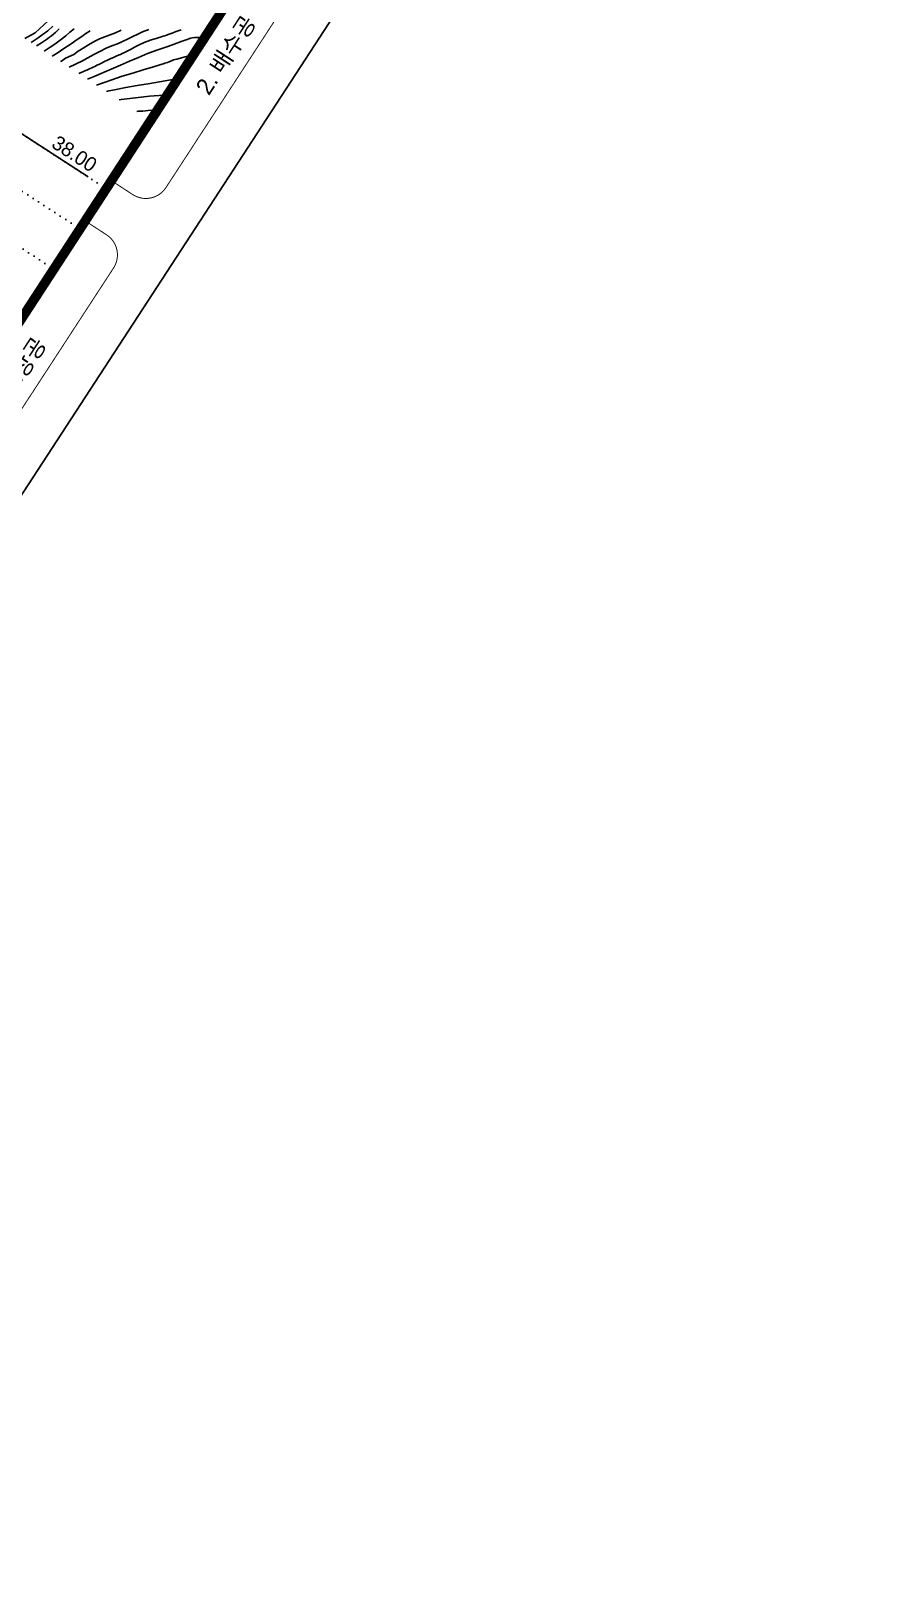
# Model space of a CAD drawing. Header units: millimetres. Extents: x 156921 to 159642, y 477538 to 479586.
# Drawn here: x 159450.2 to 159625.6, y 477537.7 to 477859.7 of the extents above; entities that cross this region are included whole.
import ezdxf
from ezdxf.enums import TextEntityAlignment as Align

# ---------------------------------------------------------------- set-up
doc = ezdxf.new("R2010")
doc.units = ezdxf.units.MM
doc.header["$MEASUREMENT"] = 0
doc.linetypes.add('A-DOTLN01H', pattern=[0.125, 0, -0.125])
doc.linetypes.add('CONT', pattern=[2, 1, 1])
doc.layers.add('99_가이드라인', color=83, linetype='Continuous', plot=False)
for name, color, linetype in [('CX-BORD-LIN1', 4, 'Continuous'), ('CX-BORD-LIN2', 3, 'Continuous'), ('CX-BORD-TEX3', 6, 'Continuous'), ('WD_도곽', 7, 'Continuous'), ('종단_인출선_문자_해치등', 7, 'Continuous')]:
    doc.layers.add(name, color=color, linetype=linetype)
doc.layers.add('F0017111', color=94, linetype='Continuous', transparency=0.6)
doc.layers.add('F0017114', color=80, linetype='Continuous', transparency=0.6)
doc.styles.get("Standard").update_dxf_attribs({"font": 'BAREUNDOTUMPRO1.TTF'})
doc.styles.add('TB_TEXT', font='BAREUNDOTUMPRO1.TTF')
doc.styles.add('TB_WBTXT', font='BareunDotumPro3.ttf')

# ---------------------------------------------------------------- blocks, each defined once
blk = doc.blocks.new('WD-INDEX-1', base_point=(3990.45, -477.06))
at = {"color": 253, "true_color": 0xb4b4b4, "const_width": 0.2}
for points in [[(3995.75, -717.06, 0.414214), (4000.75, -712.06), (4000.75, -652.06, 0.414214), (3995.75, -647.06), (3990.45, -647.06), (3990.45, -717.06)], [(3995.75, -797.06, 0.414214), (4000.75, -792.06), (4000.75, -732.06, 0.414214), (3995.75, -727.06), (3990.45, -727.06), (3990.45, -797.06)]]:
    blk.add_lwpolyline(points, format="xyb", close=True, dxfattribs=at)
at = {"color": 253, "true_color": 0xb4b4b4, "style": 'TB_WBTXT'}
for s, p in [('2. 배수공', (3996.1, -682.06)), ('4. 포장공', (3996.1, -762.06))]:
    blk.add_text(s, height=3.5, rotation=90, dxfattribs=at).set_placement(p, align=Align.MIDDLE_CENTER)
blk = doc.blocks.new('한맥도곽')
at = {"layer": '99_가이드라인'}
blk.add_lwpolyline([(0, 594), (841, 594), (841, 0), (0, 0)], close=True, dxfattribs=at)
at = {"layer": 'CX-BORD-LIN1', "const_width": 2}
blk.add_lwpolyline([(821, 20), (25, 20), (25, 574), (821, 574)], close=True, dxfattribs=at)
at = {"layer": 'CX-BORD-LIN1', "style": 'TB_TEXT'}
for tag, height, p in [('TR_RDAT5', 3.5, (342.5, 53)), ('TR_DGN5', 3.5, (476.12, 53)), ('TR_CHK5', 3.5, (506.12, 53)), ('TR_APP5', 3.5, (536.12, 53)), ('TR_RNUM5', 3, (310.11, 52.64)), ('TR_RDAT4', 3.5, (342.5, 47)), ('TR_DGN4', 3.5, (476.12, 47)), ('TR_CHK4', 3.5, (506.12, 47)), ('TR_APP4', 3.5, (536.12, 47)), ('TR_RNUM4', 3, (310.11, 46.64)), ('TR_RNUM3', 3, (310.11, 40.64)), ('TR_RDAT3', 3.5, (342.5, 41)), ('TR_DGN3', 3.5, (476.12, 41)), ('TR_CHK3', 3.5, (506.12, 41)), ('TR_APP3', 3.5, (536.12, 41)), ('TR_RNUM2', 3, (310.11, 34.64)), ('TR_RDAT2', 3.5, (342.5, 35)), ('TR_DGN2', 3.5, (476.12, 35)), ('TR_CHK2', 3.5, (506.12, 35)), ('TR_APP2', 3.5, (536.12, 35)), ('TR_RNUM1', 3, (310.11, 28.64)), ('TR_RDAT1', 3.5, (342.5, 29)), ('TR_DGN1', 3.5, (476.12, 29)), ('TR_CHK1', 3.5, (506.12, 29)), ('TR_APP1', 3.5, (536.12, 29))]:
    blk.add_attdef(tag, text='', height=height, dxfattribs=at).set_placement(p, align=Align.MIDDLE_CENTER)
for tag, p in [('TR_RCON5', (367.3, 53)), ('TR_RCON4', (367.3, 47)), ('TR_RCON3', (367.3, 41)), ('TR_RCON2', (367.3, 35)), ('TR_RCON1', (367.3, 29))]:
    blk.add_attdef(tag, text='', height=3.5, dxfattribs=at).set_placement(p, align=Align.MIDDLE_LEFT)
at = {"layer": 'CX-BORD-LIN2', "style": 'TB_TEXT'}
for tag, p in [('TD_VERSION', (825.5, 68.01)), ('적용표준버전', (825.5, 35))]:
    blk.add_attdef(tag, text='', height=3, rotation=90, dxfattribs=at).set_placement(p, align=Align.MIDDLE_CENTER)
at = {"layer": 'CX-BORD-TEX3', "style": 'TB_TEXT'}
for tag, height, p in [('노선이정', 4.5, (170.03, 51.46)), ('설계공구', 4.5, (568, 51.36)), ('설 계 사', 4.5, (170, 42.59)), ('시공공구', 4.5, (568, 42.69)), ('도 면 명', 4.5, (696, 43.19)), ('시 공 사', 4.5, (170, 33.59)), ('도면축척', 4.5, (568.29, 33.51)), ('건설분야', 4.5, (170, 25.13)), ('건설단계', 4.5, (240, 25.13)), ('도면번호', 4.5, (568.29, 24.79)), ('편철번호', 4.5, (696, 25)), ('개정번호', 3, (310.08, 23.66)), ('날짜', 3, (342.5, 23.66)), ('내   용', 3, (420.5, 23.66)), ('작성자', 3, (478, 23.66)), ('검토자', 3, (508, 23.66)), ('확인자', 3, (538, 23.66))]:
    blk.add_attdef(tag, text='', height=height, dxfattribs=at).set_placement(p, align=Align.MIDDLE)
at = {"layer": 'CX-BORD-TEX3'}
for tag, height, style, p in [('TD_LNDST', 4.5, 'TB_TEXT', (240, 51.5)), ('TD_DSECT', 4.5, 'TB_TEXT', (600.5, 51.5)), ('TD_DDIST', 4.5, 'TB_TEXT', (649.5, 51.5)), ('TD_DNAME_TOP', 4.5, 'TB_TEXT', (766, 50.12)), ('TD_CSECT', 4.5, 'TB_TEXT', (600.5, 42.5)), ('TD_CDIST', 4.5, 'TB_TEXT', (649.5, 42.5)), ('TD_DNAME_MAIN', 6, 'TB_WBTXT', (766, 41.47)), ('TD_CCOMP', 4.5, 'TB_TEXT', (240, 33.59)), ('TD_SCAL', 4.5, 'TB_TEXT', (632, 33.75)), ('TD_DNAME_BOT', 4, 'TB_TEXT', (766, 33.17)), ('TD_FIELD', 4.5, 'TB_TEXT', (205, 25.13)), ('TD_CSTEP', 4.5, 'TB_TEXT', (275.74, 25.13)), ('TD_DWGCODE', 4.5, 'TB_TEXT', (632, 24.79)), ('TD_DWGNO', 4.5, 'TB_TEXT', (766, 25))]:
    blk.add_attdef(tag, text='', height=height, dxfattribs=dict(at, style=style)).set_placement(p, align=Align.MIDDLE_CENTER)
at = {"layer": 'CX-BORD-TEX3', "style": 'TB_TEXT'}
for tag, height, width, p in [('TD_DCOMP', 4.5, 0.85, (240, 42.59)), ('TD_CNAME', 5, 0.8, (90, 27.6))]:
    blk.add_attdef(tag, text='', height=height, dxfattribs=dict(at, width=width)).set_placement(p, align=Align.MIDDLE_CENTER)

msp = doc.modelspace()

# ---------------------------------------------------------------- linework, layer by layer
at = {"layer": 'F0017111', "transparency": 33554521, "flags": 128}
for points in [[(159458.33, 477865.93), (159451.11, 477859.28), (159448.97, 477858.08)], [(159450.26, 477857.24), (159450.89, 477857.65), (159451.75, 477858.24), (159452.58, 477858.82), (159453.71, 477859.66), (159454.8, 477860.62)], [(159452.99, 477855.46), (159453.21, 477855.6), (159454.24, 477856.24), (159455.19, 477856.88), (159456.28, 477857.76), (159457.48, 477858.64), (159458.31, 477859.39), (159459.19, 477860.12)], [(159462.56, 477859.67), (159461.68, 477859.12), (159460.8, 477858.53), (159459.66, 477857.75), (159458.82, 477857.13), (159456.86, 477855.85), (159455.88, 477855.13), (159455.01, 477854.58), (159454.66, 477854.37)], [(159456.37, 477853.26), (159456.57, 477853.38), (159457.44, 477853.95), (159459.15, 477854.74), (159460.08, 477855.43), (159461.11, 477856.07), (159462.24, 477856.76), (159463.55, 477857.53), (159464.53, 477858), (159465.58, 477858.43), (159466.7, 477858.85), (159467.81, 477859.26), (159469.01, 477859.79)], [(159458.15, 477852.1), (159460.97, 477853.46), (159462.07, 477854.05), (159463.3, 477854.72), (159464.54, 477855.4), (159465.92, 477856.04), (159467.06, 477856.52), (159468.26, 477857), (159469.3, 477857.46), (159470.47, 477858.04), (159471.46, 477858.53), (159472.48, 477859.01), (159473.47, 477859.46), (159474.76, 477859.98)], [(159486.34, 477858.17), (159486.26, 477858.19), (159485.84, 477858.25), (159485.44, 477858.29), (159485.29, 477858.3), (159485.2, 477858.3), (159484.86, 477858.3), (159484.59, 477858.3), (159484.32, 477858.28), (159483.79, 477858.2), (159483.55, 477858.15), (159483.33, 477858.1), (159483.17, 477858.06), (159483.08, 477858.03), (159482.76, 477857.9), (159481.71, 477857.49), (159480.59, 477857.08), (159479.5, 477856.69), (159478.49, 477856.34), (159477.5, 477856.01), (159476.46, 477855.64), (159474.53, 477854.92), (159472.63, 477854.14), (159470.73, 477853.33), (159468.85, 477852.51), (159466.96, 477851.7), (159463.36, 477850.16), (159462.01, 477849.59)], [(159463.89, 477848.37), (159467.07, 477849.5), (159469.23, 477850.23), (159471.41, 477850.88), (159473.6, 477851.52), (159475.78, 477852.16), (159477.95, 477852.86), (159478.14, 477852.92), (159478.36, 477853), (159478.66, 477853.11), (159479, 477853.24), (159479.31, 477853.37), (159479.47, 477853.43), (159479.66, 477853.51), (159479.94, 477853.61), (159480.26, 477853.71), (159480.58, 477853.8), (159481.88, 477854.15), (159482.04, 477854.19), (159482.24, 477854.24), (159482.52, 477854.3), (159482.84, 477854.35), (159483.16, 477854.38), (159483.36, 477854.4), (159483.42, 477854.4), (159483.53, 477854.4), (159483.82, 477854.39), (159483.88, 477854.39)], [(159480.84, 477849.73), (159480.8, 477849.72), (159479.33, 477849.44), (159476.99, 477849.03), (159474.65, 477848.64), (159472.31, 477848.26), (159469.97, 477847.86), (159467.64, 477847.41), (159466.45, 477847.16), (159465.96, 477847.02)], [(159468.62, 477845.29), (159469.02, 477845.34), (159471.97, 477845.72), (159474.94, 477846.05), (159477.91, 477846.29), (159478.62, 477846.31)], [(159475.39, 477841.36), (159474.9, 477841.33), (159474.71, 477841.32)]]:
    msp.add_lwpolyline(points, dxfattribs=at)
at = {"layer": 'F0017114', "transparency": 33554521, "flags": 128}
for points in [[(159456.13, 477860.07), (159455.7, 477859.66), (159455.34, 477859.33), (159455.09, 477859.11), (159454.9, 477858.95), (159454.5, 477858.64), (159454.09, 477858.33), (159453.73, 477858.07), (159453.46, 477857.89), (159453.25, 477857.75), (159452.39, 477857.2), (159451.54, 477856.64), (159451.36, 477856.52)], [(159481.52, 477859.89), (159480.29, 477859.44), (159479.65, 477859.21), (159479.02, 477858.98), (159478.47, 477858.8), (159478.08, 477858.66), (159477.76, 477858.56), (159476.53, 477858.17), (159475.33, 477857.8), (159475.04, 477857.71), (159474.75, 477857.61), (159474.18, 477857.4), (159473.68, 477857.19), (159473.5, 477857.11), (159473.39, 477857.06), (159473.04, 477856.89), (159472.48, 477856.61), (159471.92, 477856.33), (159471.44, 477856.07), (159471.1, 477855.89), (159470.83, 477855.74), (159470.28, 477855.45), (159469.72, 477855.17), (159469.22, 477854.93), (159468.86, 477854.77), (159468.57, 477854.65), (159467.98, 477854.4), (159467.38, 477854.13), (159466.85, 477853.89), (159466.47, 477853.71), (159466.15, 477853.56), (159465.52, 477853.26), (159464.9, 477852.96), (159464.35, 477852.69), (159463.96, 477852.49), (159463.65, 477852.33), (159463.02, 477852.02), (159462.4, 477851.73), (159461.86, 477851.48), (159461.47, 477851.31), (159461.16, 477851.19), (159460.18, 477850.78)], [(159476.6, 477843.21), (159475.91, 477843.16), (159474.64, 477843.05), (159473.54, 477842.96), (159473.03, 477842.93), (159472.53, 477842.91), (159472.28, 477842.9)]]:
    msp.add_lwpolyline(points, dxfattribs=at)
at = {"layer": '종단_인출선_문자_해치등', "color": 197, "linetype": 'A-DOTLN01H', "ltscale": 10}
for p, q in [((158798.86, 478261.16), (159465.89, 477826.77)), ((158793.41, 478252.78), (159460.44, 477818.39)), ((158787.95, 478244.4), (159454.98, 477810.01))]:
    msp.add_line(p, q, dxfattribs=at)
at = {"layer": '종단_인출선_문자_해치등', "color": 7, "linetype": 'CONT'}
msp.add_line((159462.12, 477829.23), (159448.3, 477838.23), dxfattribs=at)

# ---------------------------------------------------------------- block references
at = {"rotation": 326.9270375787892}
msp.add_blockref('한맥도곽', (158596.74, 477996.59), dxfattribs=at)
at = {"layer": 'WD_도곽', "color": 9, "linetype": 'CONT', "rotation": 326.9270375787892}
msp.add_blockref('WD-INDEX-1', (159597.95, 478029.56), dxfattribs=at)

# ---------------------------------------------------------------- texts
at = {"layer": '종단_인출선_문자_해치등', "color": 7, "insert": (159463.49, 477831.32), "char_height": 3, "attachment_point": 6, "rotation": 326.927}
msp.add_mtext('38.00', dxfattribs=at)

doc.saveas('drawing.dxf')
